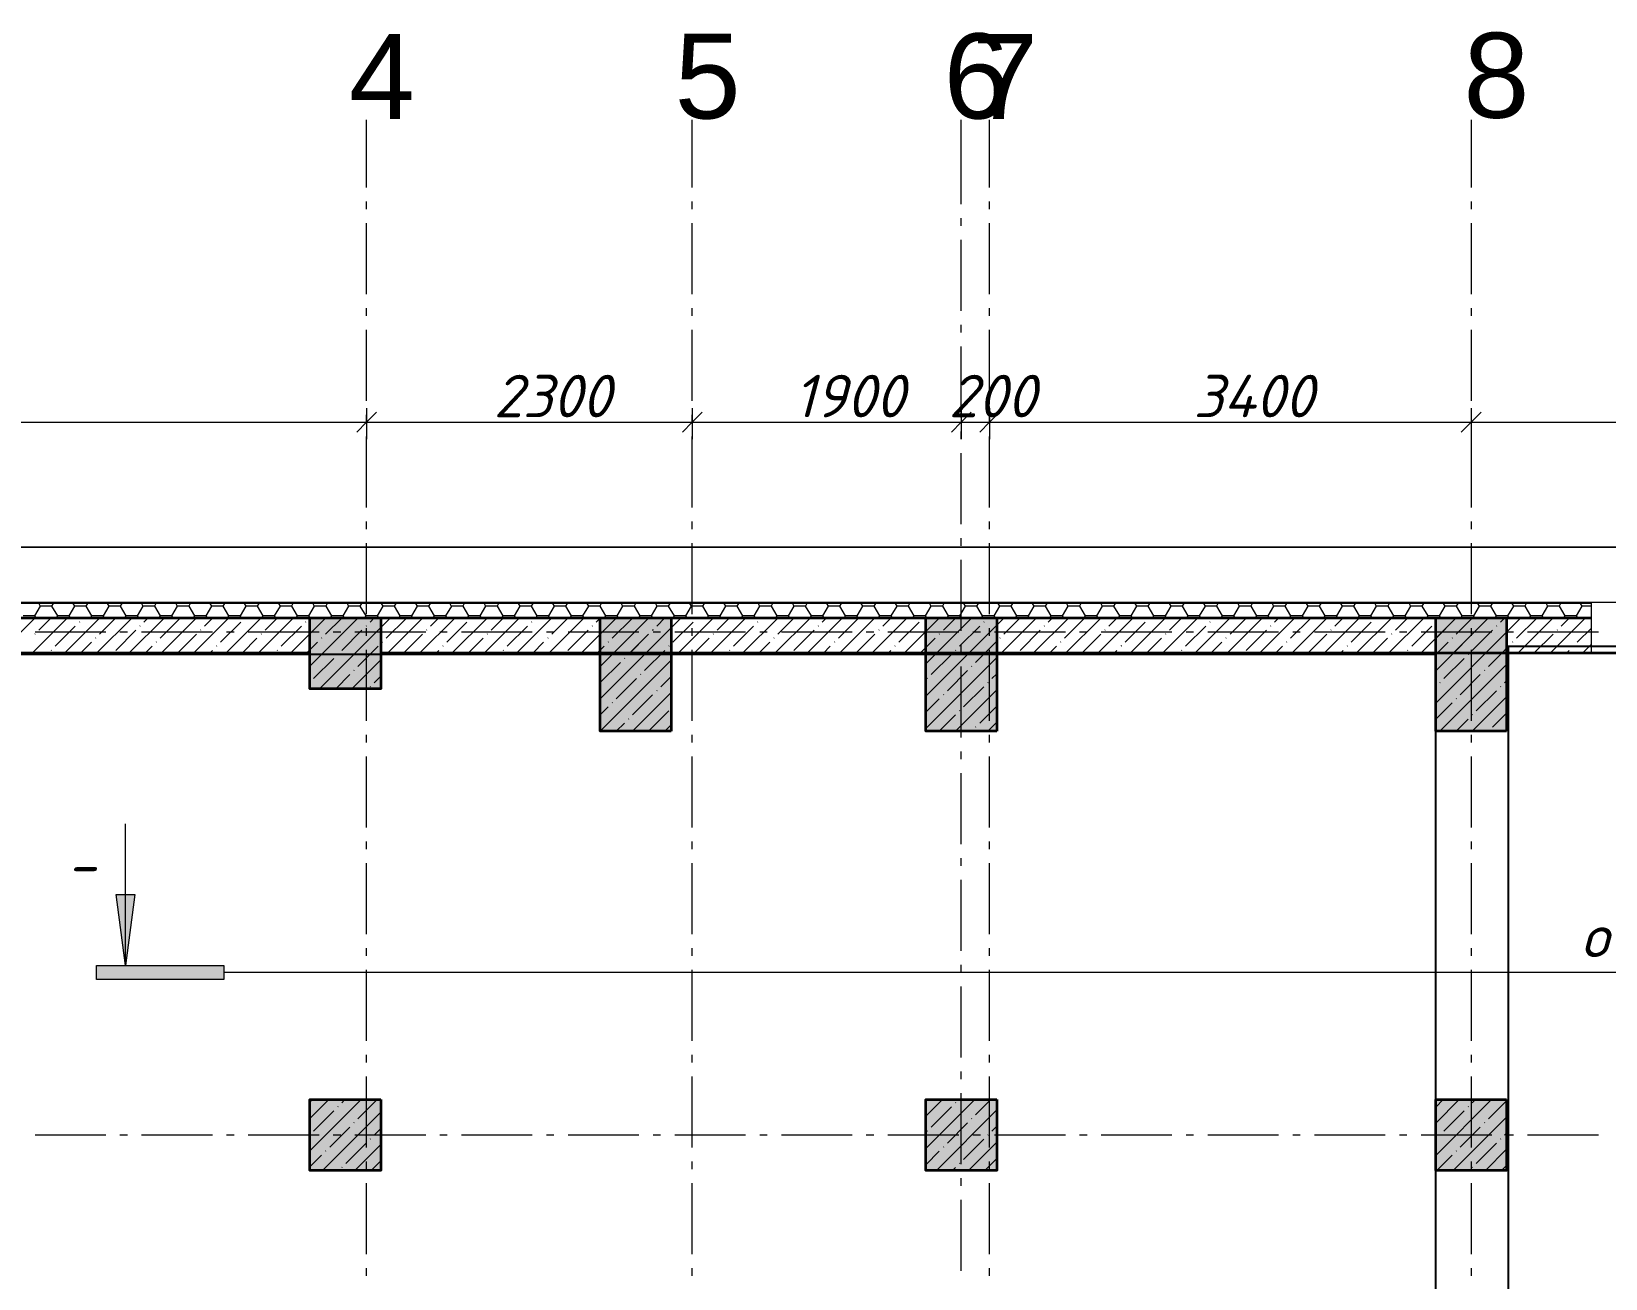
# Model space of a CAD drawing. Header units: millimetres. Extents: x -81576 to 1046824, y -248937 to 691537.
# Drawn here: x 102919 to 114035, y 677778 to 686580 of the extents above; entities that cross this region are included whole.
import ezdxf

# ---------------------------------------------------------------- set-up
doc = ezdxf.new("R2010")
doc.units = ezdxf.units.MM
doc.layers.add('PDF _Геометрия', color=7, linetype='Continuous', true_color=0x1d1d1d)
doc.layers.add('PDF _Сплошная заливка', color=7, linetype='Continuous', true_color=0xffffff)
doc.layers.add('PDF _Текст', color=7, linetype='Continuous')
doc.styles.add('PDF ArialMT', font='arial.ttf')
doc.styles.add('PDF ISOCPEUR Italic', font='isocpeui.ttf')

msp = doc.modelspace()

# ---------------------------------------------------------------- hatches: boundary and pattern name
at = {"layer": 'PDF _Сплошная заливка', "true_color": 0x636466, "transparency": 33554559}
for points in [[(104886, 681941.1), (105386, 681941.1), (105386, 682441.1), (104886, 682441.1)], [(107436, 681640.8), (107436, 682440.8), (106936, 682440.8), (106936, 681640.8)], [(109736, 681641.1), (109736, 682441.1), (109236, 682441.1), (109236, 681641.1)], [(113936, 682441.1), (113936, 682443.1), (109804.4, 682441.1)], [(113336, 681641.1), (113336, 682441.1), (112836, 682441.1), (112836, 681641.1)], [(104886, 678540.8), (105386, 678540.8), (105386, 679040.8), (104886, 679040.8)], [(109236, 678540.8), (109736, 678540.8), (109736, 679040.8), (109236, 679040.8)], [(112836, 678540.8), (113336, 678540.8), (113336, 679040.8), (112836, 679040.8)]]:
    msp.add_hatch(color=251, dxfattribs=at).paths.add_polyline_path(points)

# ---------------------------------------------------------------- linework, layer by layer
for points in [[(120536, 652191.1), (113350.8, 652191.1), (113350.8, 682240), (120536, 682240)], [(112836, 682181.4), (97687.9, 682181.4), (97687.9, 673591.1), (112836, 673591.1)]]:
    msp.add_lwpolyline(points, close=True)
at = {"layer": 'PDF _Геометрия', "color": 7, "lineweight": 9}
for points in [[(105286, 685479), (105286, 685956.9)], [(107586, 685479), (107586, 685956.9)], [(109486, 685361.1), (109486, 685956.9)], [(109686, 685479), (109686, 685956.9)], [(113086, 685956.9), (113086, 685479)], [(105286, 685326.1), (105286, 685379)], [(107586, 685326.1), (107586, 685379)], [(109686, 685326.1), (109686, 685379)], [(113086, 685379), (113086, 685326.1)], [(105286, 684726.1), (105286, 685226.1)], [(107586, 684726.1), (107586, 685226.1)], [(109486, 685208.2), (109486, 685261.1)], [(109686, 684726.1), (109686, 685226.1)], [(113086, 685226.1), (113086, 684726.1)], [(109486, 684608.2), (109486, 685108.2)], [(105286, 684573.2), (105286, 684626.1)], [(107586, 684573.2), (107586, 684626.1)], [(109686, 684573.2), (109686, 684626.1)], [(113086, 684626.1), (113086, 684573.2)], [(105286, 683973.2), (105286, 684473.2)], [(107586, 683973.2), (107586, 684473.2)], [(109486, 684455.3), (109486, 684508.2)], [(109686, 683973.2), (109686, 684473.2)], [(113086, 684473.2), (113086, 683973.2)], [(109486, 683855.3), (109486, 684355.3)], [(105356, 683892), (105286, 683822), (105216, 683752)], [(105286, 683921), (105286, 683822), (105286, 683702)], [(105286, 683820.3), (105286, 683873.2)], [(107656, 683892), (107586, 683822), (107516, 683752)], [(107586, 683921), (107586, 683822), (107586, 683702)], [(107586, 683820.3), (107586, 683873.2)], [(109556, 683892), (109486, 683822), (109416, 683752)], [(109486, 683921), (109486, 683822), (109486, 683702)], [(109756, 683892), (109686, 683822), (109616, 683752)], [(109686, 683921), (109686, 683822), (109686, 683702)], [(109686, 683820.3), (109686, 683873.2)], [(113156, 683892), (113086, 683822), (113016, 683752)], [(113086, 683921), (113086, 683822), (113086, 683702)], [(113086, 683873.2), (113086, 683820.3)], [(97366, 683822), (105286, 683822), (107586, 683822), (109486, 683822), (109686, 683822), (113086, 683822), (117786, 683822), (120786, 683822)], [(109486, 683702.4), (109486, 683755.3)], [(105286, 683220.3), (105286, 683720.3)], [(107586, 683220.3), (107586, 683720.3)], [(109686, 683220.3), (109686, 683720.3)], [(113086, 683720.3), (113086, 683220.3)], [(109486, 683102.4), (109486, 683602.4)], [(105286, 683067.4), (105286, 683120.3)], [(107586, 683067.4), (107586, 683120.3)], [(109686, 683067.4), (109686, 683120.3)], [(113086, 683120.3), (113086, 683067.4)], [(105286, 682467.4), (105286, 682967.4)], [(107586, 682467.4), (107586, 682967.4)], [(109486, 682949.5), (109486, 683002.4)], [(109686, 682467.4), (109686, 682967.4)], [(113086, 682967.4), (113086, 682467.4)], [(109486, 682349.5), (109486, 682849.5)], [(113936, 682443.1), (97384, 682443.1), (97384, 669791.1)], [(113936, 682441.1), (97386, 682441.1), (97386, 669966.1), (97388, 669966.1), (97388, 669791.1)], [(103444.5, 682341.1), (102944.5, 682341.1)], [(103597.4, 682341.1), (103544.5, 682341.1)], [(104197.4, 682341.1), (103697.4, 682341.1)], [(104350.3, 682341.1), (104297.4, 682341.1)], [(104950.3, 682341.1), (104450.3, 682341.1)], [(105103.2, 682341.1), (105050.3, 682341.1)], [(105703.2, 682341.1), (105203.2, 682341.1)], [(105286, 682314.5), (105286, 682367.4)], [(105856.1, 682341.1), (105803.2, 682341.1)], [(106456.1, 682341.1), (105956.1, 682341.1)], [(106609.1, 682341.1), (106556.1, 682341.1)], [(107209, 682341.1), (106709, 682341.1)], [(107362, 682341.1), (107309, 682341.1)], [(107962, 682341.1), (107462, 682341.1)], [(107586, 682314.5), (107586, 682367.4)], [(108114.9, 682341.1), (108062, 682341.1)], [(108714.9, 682341.1), (108214.9, 682341.1)], [(108867.8, 682341.1), (108814.9, 682341.1)], [(109467.8, 682341.1), (108967.8, 682341.1)], [(109620.7, 682341.1), (109567.8, 682341.1)], [(109686, 682314.5), (109686, 682367.4)], [(110220.7, 682341.1), (109720.7, 682341.1)], [(110373.6, 682341.1), (110320.7, 682341.1)], [(110973.6, 682341.1), (110473.6, 682341.1)], [(111126.6, 682341.1), (111073.6, 682341.1)], [(111726.6, 682341.1), (111226.6, 682341.1)], [(111879.5, 682341.1), (111826.6, 682341.1)], [(112479.5, 682341.1), (111979.5, 682341.1)], [(112632.4, 682341.1), (112579.5, 682341.1)], [(113232.4, 682341.1), (112732.4, 682341.1)], [(113086, 682367.4), (113086, 682314.5)], [(113385.3, 682341.1), (113332.4, 682341.1)], [(113985.3, 682341.1), (113485.3, 682341.1)], [(105286, 681714.5), (105286, 682214.5)], [(107586, 681714.5), (107586, 682214.5)], [(109486, 682196.5), (109486, 682249.5)], [(109686, 681714.5), (109686, 682214.5)], [(113086, 682214.5), (113086, 681714.5)], [(109486, 681596.5), (109486, 682096.5)], [(105286, 681561.5), (105286, 681614.5)], [(107586, 681561.5), (107586, 681614.5)], [(109686, 681561.5), (109686, 681614.5)], [(113086, 681614.5), (113086, 681561.5)], [(105286, 680961.5), (105286, 681461.5)], [(107586, 680961.5), (107586, 681461.5)], [(109486, 681443.6), (109486, 681496.5)], [(109686, 680961.5), (109686, 681461.5)], [(113086, 681461.5), (113086, 680961.5)], [(109486, 680843.6), (109486, 681343.6)], [(103583.7, 679987.7), (103583.7, 680987.7)], [(105286, 680808.6), (105286, 680861.5)], [(107586, 680808.6), (107586, 680861.5)], [(109686, 680808.6), (109686, 680861.5)], [(113086, 680861.5), (113086, 680808.6)], [(109486, 680690.7), (109486, 680743.6)], [(105286, 680208.6), (105286, 680708.6)], [(107586, 680208.6), (107586, 680708.6)], [(109686, 680208.6), (109686, 680708.6)], [(113086, 680708.6), (113086, 680208.6)], [(109486, 680090.7), (109486, 680590.7)], [(105286, 680055.7), (105286, 680108.6)], [(107586, 680055.7), (107586, 680108.6)], [(109686, 680055.7), (109686, 680108.6)], [(113086, 680108.6), (113086, 680055.7)], [(109486, 679937.8), (109486, 679990.7)], [(105286, 679455.7), (105286, 679955.7)], [(107586, 679455.7), (107586, 679955.7)], [(109686, 679455.7), (109686, 679955.7)], [(113086, 679955.7), (113086, 679455.7)], [(109486, 679337.8), (109486, 679837.8)], [(105286, 679302.8), (105286, 679355.7)], [(107586, 679302.8), (107586, 679355.7)], [(109686, 679302.8), (109686, 679355.7)], [(113086, 679355.7), (113086, 679302.8)], [(105286, 678702.8), (105286, 679202.8)], [(107586, 678702.8), (107586, 679202.8)], [(109486, 679184.9), (109486, 679237.8)], [(109686, 678702.8), (109686, 679202.8)], [(113086, 679202.8), (113086, 678702.8)], [(109486, 678584.9), (109486, 679084.9)], [(102944.5, 678790.8), (103444.5, 678790.8)], [(103544.5, 678790.8), (103597.4, 678790.8)], [(103697.4, 678790.8), (104197.4, 678790.8)], [(104297.4, 678790.8), (104350.3, 678790.8)], [(104450.3, 678790.8), (104950.3, 678790.8)], [(105050.3, 678790.8), (105103.2, 678790.8)], [(105203.2, 678790.8), (105703.2, 678790.8)], [(105803.2, 678790.8), (105856.1, 678790.8)], [(105956.1, 678790.8), (106456.1, 678790.8)], [(106556.1, 678790.8), (106609.1, 678790.8)], [(106709, 678790.8), (107209, 678790.8)], [(107309, 678790.8), (107362, 678790.8)], [(107462, 678790.8), (107962, 678790.8)], [(108062, 678790.8), (108114.9, 678790.8)], [(108214.9, 678790.8), (108714.9, 678790.8)], [(108814.9, 678790.8), (108867.8, 678790.8)], [(108967.8, 678790.8), (109467.8, 678790.8)], [(109567.8, 678790.8), (109620.7, 678790.8)], [(109720.7, 678790.8), (110220.7, 678790.8)], [(110320.7, 678790.8), (110373.6, 678790.8)], [(110473.6, 678790.8), (110973.6, 678790.8)], [(111073.6, 678790.8), (111126.6, 678790.8)], [(111226.6, 678790.8), (111726.6, 678790.8)], [(111826.6, 678790.8), (111879.5, 678790.8)], [(111979.5, 678790.8), (112479.5, 678790.8)], [(112579.5, 678790.8), (112632.4, 678790.8)], [(112732.4, 678790.8), (113232.4, 678790.8)], [(113332.4, 678790.8), (113385.3, 678790.8)], [(113485.3, 678790.8), (113985.3, 678790.8)], [(105286, 678549.9), (105286, 678602.8)], [(107586, 678549.9), (107586, 678602.8)], [(109686, 678549.9), (109686, 678602.8)], [(113086, 678602.8), (113086, 678549.9)], [(105286, 677949.9), (105286, 678449.9)], [(107586, 677949.9), (107586, 678449.9)], [(109486, 678432), (109486, 678484.9)], [(109686, 677949.9), (109686, 678449.9)], [(113086, 678449.9), (113086, 677949.9)], [(109486, 677832), (109486, 678332)], [(105286, 677797), (105286, 677849.9)], [(107586, 677797), (107586, 677849.9)], [(109686, 677797), (109686, 677849.9)], [(113086, 677849.9), (113086, 677797)]]:
    msp.add_lwpolyline(points, dxfattribs=at)
for points in [[(201544, 682941.1), (96896, 682941.1), (96896, 651568.6), (96896, 682941.1)], [(115136, 682191.1), (113936, 682191.1), (113936, 682551.1), (115136, 682551.1)], [(103649.6, 680487.7), (103583.7, 679987.7), (103517.9, 680487.7)], [(104278.8, 679887.7), (103378.8, 679887.7), (103378.8, 679987.7), (104278.8, 679987.7)]]:
    msp.add_lwpolyline(points, close=True, dxfattribs=at)
at = {"layer": 'PDF _Геометрия', "color": 7, "lineweight": 13}
for points in [[(97276, 669786.1), (97276, 682551.1), (97386, 682551.1), (201086, 682551.1), (201196, 682551.1), (201196, 637747.2)], [(113936, 682543.1), (97284, 682543.1), (97284, 669791.1)]]:
    msp.add_lwpolyline(points, dxfattribs=at)
at = {"layer": 'PDF _Геометрия', "lineweight": 9}
for points in [[(102981.1, 682524.4), (102940.8, 682454.5)], [(102970.3, 682543.1), (102981.1, 682524.4)], [(103061.8, 682524.3), (102981.1, 682524.3)], [(103072.6, 682543.1), (103061.8, 682524.4)], [(103061.8, 682524.4), (103102.1, 682454.5)], [(103223.1, 682524.4), (103182.8, 682454.5)], [(103212.2, 682543.1), (103223.1, 682524.4)], [(103303.7, 682524.3), (103223.1, 682524.3)], [(103314.6, 682543.1), (103303.7, 682524.4)], [(103303.7, 682524.4), (103344, 682454.5)], [(103465, 682524.4), (103424.7, 682454.5)], [(103454.2, 682543.1), (103465, 682524.4)], [(103545.7, 682524.3), (103465, 682524.3)], [(103545.6, 682524.4), (103586, 682454.5)], [(103556.5, 682543.1), (103545.7, 682524.4)], [(103706.9, 682524.4), (103666.6, 682454.5)], [(103696.1, 682543.1), (103706.9, 682524.4)], [(103787.6, 682524.3), (103706.9, 682524.3)], [(103798.4, 682543.1), (103787.6, 682524.4)], [(103787.6, 682524.4), (103827.9, 682454.5)], [(103948.9, 682524.4), (103908.6, 682454.5)], [(103938, 682543.1), (103948.9, 682524.4)], [(104029.5, 682524.3), (103948.9, 682524.3)], [(104040.4, 682543.1), (104029.5, 682524.4)], [(104029.5, 682524.4), (104069.8, 682454.5)], [(104190.8, 682524.4), (104150.5, 682454.5)], [(104180, 682543.1), (104190.8, 682524.4)], [(104271.5, 682524.3), (104190.8, 682524.3)], [(104271.4, 682524.4), (104311.8, 682454.5)], [(104282.3, 682543.1), (104271.5, 682524.4)], [(104432.8, 682524.4), (104392.4, 682454.5)], [(104421.9, 682543.1), (104432.7, 682524.4)], [(104513.4, 682524.3), (104432.7, 682524.3)], [(104524.2, 682543.1), (104513.4, 682524.4)], [(104513.4, 682524.4), (104553.7, 682454.5)], [(104674.7, 682524.4), (104634.4, 682454.5)], [(104663.8, 682543.1), (104674.7, 682524.4)], [(104755.3, 682524.3), (104674.7, 682524.3)], [(104766.2, 682543.1), (104755.3, 682524.4)], [(104755.3, 682524.4), (104795.6, 682454.5)], [(104916.6, 682524.4), (104876.3, 682454.5)], [(104905.8, 682543.1), (104916.6, 682524.4)], [(104997.3, 682524.3), (104916.6, 682524.3)], [(105008.1, 682543.1), (104997.3, 682524.4)], [(104997.3, 682524.4), (105037.6, 682454.5)], [(105158.6, 682524.4), (105118.2, 682454.5)], [(105147.7, 682543.1), (105158.5, 682524.4)], [(105239.2, 682524.3), (105158.5, 682524.3)], [(105250, 682543.1), (105239.2, 682524.4)], [(105239.2, 682524.4), (105279.5, 682454.5)], [(105400.5, 682524.4), (105360.2, 682454.5)], [(105389.6, 682543.1), (105400.5, 682524.4)], [(105481.1, 682524.3), (105400.5, 682524.3)], [(105492, 682543.1), (105481.1, 682524.4)], [(105481.1, 682524.4), (105521.4, 682454.5)], [(105642.4, 682524.4), (105602.1, 682454.5)], [(105631.6, 682543.1), (105642.4, 682524.4)], [(105723.1, 682524.3), (105642.4, 682524.3)], [(105733.9, 682543.1), (105723.1, 682524.4)], [(105723.1, 682524.4), (105763.4, 682454.5)], [(105884.4, 682524.4), (105844, 682454.5)], [(105873.5, 682543.1), (105884.3, 682524.4)], [(105965, 682524.3), (105884.4, 682524.3)], [(105975.8, 682543.1), (105965, 682524.4)], [(105965, 682524.4), (106005.3, 682454.5)], [(106126.3, 682524.4), (106086, 682454.5)], [(106115.4, 682543.1), (106126.3, 682524.4)], [(106206.9, 682524.3), (106126.3, 682524.3)], [(106217.8, 682543.1), (106206.9, 682524.4)], [(106206.9, 682524.4), (106247.2, 682454.5)], [(106368.2, 682524.4), (106327.9, 682454.5)], [(106357.4, 682543.1), (106368.2, 682524.4)], [(106448.9, 682524.3), (106368.2, 682524.3)], [(106459.7, 682543.1), (106448.9, 682524.4)], [(106448.9, 682524.4), (106489.2, 682454.5)], [(106610.2, 682524.4), (106569.8, 682454.5)], [(106599.3, 682543.1), (106610.2, 682524.4)], [(106690.8, 682524.3), (106610.2, 682524.3)], [(106701.6, 682543.1), (106690.8, 682524.4)], [(106690.8, 682524.4), (106731.1, 682454.5)], [(106852.1, 682524.4), (106811.8, 682454.5)], [(106841.2, 682543.1), (106852.1, 682524.4)], [(106932.7, 682524.3), (106852.1, 682524.3)], [(106932.7, 682524.4), (106973.1, 682454.5)], [(106943.6, 682543.1), (106932.8, 682524.4)], [(107094, 682524.4), (107053.7, 682454.5)], [(107083.2, 682543.1), (107094, 682524.3)], [(107174.7, 682524.3), (107094, 682524.3)], [(107185.5, 682543.1), (107174.7, 682524.4)], [(107174.7, 682524.3), (107215, 682454.5)], [(107336, 682524.4), (107295.7, 682454.5)], [(107325.1, 682543.1), (107336, 682524.3)], [(107416.6, 682524.3), (107336, 682524.3)], [(107427.5, 682543.1), (107416.6, 682524.4)], [(107416.6, 682524.3), (107456.9, 682454.5)], [(107577.9, 682524.4), (107537.6, 682454.5)], [(107567.1, 682543.1), (107577.9, 682524.3)], [(107658.5, 682524.3), (107577.9, 682524.3)], [(107658.5, 682524.3), (107698.9, 682454.5)], [(107669.4, 682543.1), (107658.6, 682524.4)], [(107819.8, 682524.4), (107779.5, 682454.5)], [(107809, 682543.1), (107819.8, 682524.3)], [(107900.5, 682524.3), (107819.8, 682524.3)], [(107911.3, 682543.1), (107900.5, 682524.4)], [(107900.5, 682524.3), (107940.8, 682454.5)], [(108061.8, 682524.4), (108021.5, 682454.5)], [(108050.9, 682543.1), (108061.8, 682524.3)], [(108142.4, 682524.3), (108061.8, 682524.3)], [(108153.3, 682543.1), (108142.4, 682524.4)], [(108142.4, 682524.3), (108182.7, 682454.5)], [(108303.7, 682524.4), (108263.4, 682454.5)], [(108292.9, 682543.1), (108303.7, 682524.3)], [(108384.4, 682524.3), (108303.7, 682524.3)], [(108384.3, 682524.3), (108424.7, 682454.5)], [(108395.2, 682543.1), (108384.4, 682524.4)], [(108545.7, 682524.4), (108505.3, 682454.5)], [(108534.8, 682543.1), (108545.6, 682524.3)], [(108626.3, 682524.3), (108545.6, 682524.3)], [(108637.1, 682543.1), (108626.3, 682524.4)], [(108626.3, 682524.3), (108666.6, 682454.5)], [(108787.6, 682524.4), (108747.3, 682454.5)], [(108776.7, 682543.1), (108787.6, 682524.3)], [(108868.2, 682524.3), (108787.6, 682524.3)], [(108879.1, 682543.1), (108868.2, 682524.4)], [(108868.2, 682524.3), (108908.5, 682454.5)], [(109029.5, 682524.4), (108989.2, 682454.5)], [(109018.7, 682543.1), (109029.5, 682524.3)], [(109110.2, 682524.3), (109029.5, 682524.3)], [(109110.1, 682524.3), (109150.5, 682454.5)], [(109121, 682543.1), (109110.2, 682524.4)], [(109271.5, 682524.4), (109231.1, 682454.5)], [(109260.6, 682543.1), (109271.4, 682524.3)], [(109352.1, 682524.3), (109271.4, 682524.3)], [(109362.9, 682543.1), (109352.1, 682524.4)], [(109352.1, 682524.3), (109392.4, 682454.5)], [(109513.4, 682524.4), (109473.1, 682454.5)], [(109502.5, 682543.1), (109513.4, 682524.3)], [(109594, 682524.3), (109513.4, 682524.3)], [(109604.9, 682543.1), (109594, 682524.4)], [(109594, 682524.3), (109634.3, 682454.5)], [(109755.3, 682524.4), (109715, 682454.5)], [(109744.5, 682543.1), (109755.3, 682524.3)], [(109836, 682524.3), (109755.3, 682524.3)], [(109846.8, 682543.1), (109836, 682524.4)], [(109836, 682524.3), (109876.3, 682454.5)], [(109997.3, 682524.4), (109956.9, 682454.5)], [(109986.4, 682543.1), (109997.2, 682524.3)], [(110077.9, 682524.3), (109997.3, 682524.3)], [(110088.7, 682543.1), (110077.9, 682524.4)], [(110077.9, 682524.3), (110118.2, 682454.5)], [(110239.2, 682524.4), (110198.9, 682454.5)], [(110228.3, 682543.1), (110239.2, 682524.3)], [(110319.8, 682524.3), (110239.2, 682524.3)], [(110330.7, 682543.1), (110319.8, 682524.4)], [(110319.8, 682524.3), (110360.1, 682454.5)], [(110481.1, 682524.4), (110440.8, 682454.5)], [(110470.3, 682543.1), (110481.1, 682524.3)], [(110561.8, 682524.3), (110481.1, 682524.3)], [(110572.6, 682543.1), (110561.8, 682524.4)], [(110561.8, 682524.3), (110602.1, 682454.5)], [(110723.1, 682524.4), (110682.7, 682454.5)], [(110712.2, 682543.1), (110723, 682524.3)], [(110803.7, 682524.3), (110723.1, 682524.3)], [(110814.5, 682543.1), (110803.7, 682524.4)], [(110803.7, 682524.3), (110844, 682454.5)], [(110965, 682524.4), (110924.7, 682454.5)], [(110954.1, 682543.1), (110965, 682524.3)], [(111045.6, 682524.3), (110965, 682524.3)], [(111056.5, 682543.1), (111045.6, 682524.4)], [(111045.6, 682524.3), (111085.9, 682454.5)], [(111206.9, 682524.4), (111166.6, 682454.5)], [(111196.1, 682543.1), (111206.9, 682524.3)], [(111287.6, 682524.3), (111206.9, 682524.3)], [(111298.4, 682543.1), (111287.6, 682524.4)], [(111287.6, 682524.3), (111327.9, 682454.5)], [(111448.9, 682524.4), (111408.5, 682454.5)], [(111438, 682543.1), (111448.9, 682524.3)], [(111529.5, 682524.3), (111448.9, 682524.3)], [(111540.3, 682543.1), (111529.5, 682524.4)], [(111529.5, 682524.3), (111569.8, 682454.5)], [(111690.8, 682524.4), (111650.5, 682454.5)], [(111680, 682543.1), (111690.8, 682524.3)], [(111771.4, 682524.3), (111690.8, 682524.3)], [(111771.4, 682524.3), (111811.8, 682454.5)], [(111782.3, 682543.1), (111771.5, 682524.4)], [(111932.7, 682524.4), (111892.4, 682454.5)], [(111921.9, 682543.1), (111932.7, 682524.3)], [(112013.4, 682524.3), (111932.7, 682524.3)], [(112024.2, 682543.1), (112013.4, 682524.4)], [(112013.4, 682524.3), (112053.7, 682454.5)], [(112174.7, 682524.4), (112134.4, 682454.5)], [(112163.8, 682543.1), (112174.7, 682524.3)], [(112255.3, 682524.3), (112174.7, 682524.3)], [(112266.2, 682543.1), (112255.3, 682524.4)], [(112255.3, 682524.3), (112295.6, 682454.5)], [(112416.6, 682524.4), (112376.3, 682454.5)], [(112405.8, 682543.1), (112416.6, 682524.3)], [(112497.3, 682524.3), (112416.6, 682524.3)], [(112497.2, 682524.3), (112537.6, 682454.5)], [(112508.1, 682543.1), (112497.3, 682524.4)], [(112658.5, 682524.4), (112618.2, 682454.5)], [(112647.7, 682543.1), (112658.5, 682524.3)], [(112739.2, 682524.3), (112658.5, 682524.3)], [(112750, 682543.1), (112739.2, 682524.4)], [(112739.2, 682524.3), (112779.5, 682454.5)], [(112900.5, 682524.4), (112860.2, 682454.5)], [(112889.6, 682543.1), (112900.5, 682524.3)], [(112981.1, 682524.3), (112900.5, 682524.3)], [(112992, 682543.1), (112981.1, 682524.4)], [(112981.1, 682524.3), (113021.4, 682454.5)], [(113142.4, 682524.4), (113102.1, 682454.5)], [(113131.6, 682543.1), (113142.4, 682524.3)], [(113223.1, 682524.3), (113142.4, 682524.3)], [(113223, 682524.3), (113263.4, 682454.5)], [(113233.9, 682543.1), (113223.1, 682524.4)], [(113384.4, 682524.4), (113344, 682454.5)], [(113373.5, 682543.1), (113384.3, 682524.3)], [(113465, 682524.3), (113384.3, 682524.3)], [(113475.8, 682543.1), (113465, 682524.4)], [(113465, 682524.3), (113505.3, 682454.5)], [(113626.3, 682524.4), (113586, 682454.5)], [(113615.4, 682543.1), (113626.3, 682524.3)], [(113706.9, 682524.3), (113626.3, 682524.3)], [(113717.8, 682543.1), (113706.9, 682524.4)], [(113706.9, 682524.3), (113747.2, 682454.5)], [(113868.2, 682524.4), (113827.9, 682454.5)], [(113857.4, 682543.1), (113868.2, 682524.3)], [(113936, 682524.3), (113868.2, 682524.3)], [(102945.4, 682441.1), (102695.4, 682191.1)], [(102940.8, 682454.5), (102860.2, 682454.5)], [(103173.5, 682441.1), (102923.5, 682191.1)], [(102940.8, 682454.5), (102947.4, 682443.1)], [(103059.4, 682441.1), (102972.3, 682354)], [(103102.1, 682454.5), (103095.5, 682443.1)], [(103182.7, 682454.5), (103102.1, 682454.5)], [(103401.6, 682441.1), (103151.6, 682191.1)], [(103182.7, 682454.5), (103189.3, 682443.1)], [(103259.8, 682413.4), (103257.5, 682411.1)], [(103287.5, 682441.1), (103286, 682439.6)], [(103344, 682454.5), (103337.5, 682443.1)], [(103424.7, 682454.5), (103344, 682454.5)], [(103629.7, 682441.1), (103379.7, 682191.1)], [(103515.6, 682441.1), (103400, 682325.5)], [(103424.7, 682454.5), (103431.2, 682443.1)], [(103586, 682454.5), (103579.4, 682443.1)], [(103666.6, 682454.5), (103586, 682454.5)], [(103857.8, 682441.1), (103607.8, 682191.1)], [(103666.6, 682454.5), (103673.2, 682443.1)], [(103743.7, 682441.1), (103713.7, 682411.1)], [(103827.9, 682454.5), (103821.3, 682443.1)], [(103970.3, 682439.6), (103827.7, 682297)], [(103908.6, 682454.5), (103827.9, 682454.5)], [(104085.9, 682441.1), (103835.9, 682191.1)], [(103908.5, 682454.5), (103915.1, 682443.1)], [(104069.9, 682454.5), (104063.3, 682443.1)], [(104314, 682441.1), (104064, 682191.1)], [(104150.5, 682454.5), (104069.8, 682454.5)], [(104199.9, 682441.1), (104141.3, 682382.6)], [(104150.5, 682454.5), (104157.1, 682443.1)], [(104398, 682411.1), (104255.4, 682268.5)], [(104542.1, 682441.1), (104292.1, 682191.1)], [(104311.8, 682454.5), (104305.2, 682443.1)], [(104392.4, 682454.5), (104311.8, 682454.5)], [(104392.4, 682454.5), (104399, 682443.1)], [(104428, 682441.1), (104426.5, 682439.6)], [(104770.2, 682441.1), (104520.2, 682191.1)], [(104553.7, 682454.5), (104547.1, 682443.1)], [(104634.4, 682454.5), (104553.7, 682454.5)], [(104656.1, 682441.1), (104569, 682354)], [(104634.3, 682454.5), (104640.9, 682443.1)], [(104998.3, 682441.1), (104886, 682328.8), (104748.3, 682191.1)], [(104795.7, 682454.5), (104789.1, 682443.1)], [(104876.3, 682454.5), (104795.6, 682454.5)], [(104856.5, 682413.4), (104854.1, 682411.1)], [(104876.3, 682454.5), (104882.9, 682443.1)], [(104884.2, 682441.1), (104882.7, 682439.6)], [(105226.3, 682441.1), (104886, 682100.7)], [(105454.4, 682441.1), (105386, 682372.7), (104954.4, 681941.1)], [(105112.3, 682441.1), (104996.7, 682325.5)], [(105037.6, 682454.5), (105031, 682443.1)], [(105118.2, 682454.5), (105037.6, 682454.5)], [(105118.2, 682454.5), (105124.8, 682443.1)], [(105279.5, 682454.5), (105272.9, 682443.1)], [(105360.2, 682454.5), (105279.5, 682454.5)], [(105340.4, 682441.1), (105310.3, 682411.1)], [(105360.2, 682454.5), (105366.7, 682443.1)], [(105567, 682439.6), (105424.4, 682297)], [(105682.5, 682441.1), (105432.5, 682191.1)], [(105521.5, 682454.5), (105514.9, 682443.1)], [(105602.1, 682454.5), (105521.5, 682454.5)], [(105602.1, 682454.5), (105608.7, 682443.1)], [(105910.6, 682441.1), (105660.6, 682191.1)], [(105796.6, 682441.1), (105738, 682382.6)], [(105763.4, 682454.5), (105756.8, 682443.1)], [(105844, 682454.5), (105763.4, 682454.5)], [(105844, 682454.5), (105850.6, 682443.1)], [(105994.6, 682411.1), (105852.1, 682268.5)], [(106138.7, 682441.1), (105888.7, 682191.1)], [(106005.3, 682454.5), (105998.8, 682443.1)], [(106086, 682454.5), (106005.3, 682454.5)], [(106024.7, 682441.1), (106023.2, 682439.6)], [(106086, 682454.5), (106092.5, 682443.1)], [(106366.8, 682441.1), (106116.8, 682191.1)], [(106252.8, 682441.1), (106165.7, 682354)], [(106247.3, 682454.5), (106240.7, 682443.1)], [(106327.9, 682454.5), (106247.3, 682454.5)], [(106327.9, 682454.5), (106334.5, 682443.1)], [(106594.9, 682441.1), (106344.9, 682191.1)], [(106453.2, 682413.4), (106450.8, 682411.1)], [(106480.9, 682441.1), (106479.4, 682439.6)], [(106489.2, 682454.5), (106482.6, 682443.1)], [(106569.8, 682454.5), (106489.2, 682454.5)], [(106569.8, 682454.5), (106576.4, 682443.1)], [(106823, 682441.1), (106573, 682191.1)], [(106709, 682441.1), (106593.4, 682325.5)], [(106731.1, 682454.5), (106724.6, 682443.1)], [(106811.8, 682454.5), (106731.1, 682454.5)], [(107051.1, 682441.1), (106801.1, 682191.1)], [(106811.8, 682454.5), (106818.3, 682443.1)], [(106937.1, 682441.1), (106907, 682411.1)], [(107050.8, 682440.8), (106936, 682326)], [(107278.9, 682440.8), (106936, 682097.9)], [(106936.7, 682440.8), (106936, 682440)], [(106973.1, 682454.5), (106966.5, 682443.1)], [(107053.7, 682454.5), (106973.1, 682454.5)], [(107279.2, 682441.1), (107029.2, 682191.1)], [(107053.7, 682454.5), (107060.3, 682443.1)], [(107215, 682454.5), (107208.4, 682443.1)], [(107295.6, 682454.5), (107215, 682454.5)], [(107507.3, 682441.1), (107257.3, 682191.1)], [(107295.6, 682454.5), (107302.2, 682443.1)], [(107393.3, 682441.1), (107334.7, 682382.6), (107392.9, 682440.8)], [(107591.3, 682411.1), (107448.8, 682268.5)], [(107456.9, 682454.5), (107450.4, 682443.1)], [(107537.6, 682454.5), (107456.9, 682454.5)], [(107735.4, 682441.1), (107485.4, 682191.1)], [(107537.6, 682454.5), (107544.1, 682443.1)], [(107621.4, 682441.1), (107619.8, 682439.6)], [(107698.9, 682454.5), (107692.3, 682443.1)], [(107779.5, 682454.5), (107698.9, 682454.5)], [(107963.5, 682441.1), (107713.5, 682191.1)], [(107849.5, 682441.1), (107762.4, 682354)], [(107779.5, 682454.5), (107786.1, 682443.1)], [(107940.8, 682454.5), (107934.2, 682443.1)], [(108021.5, 682454.5), (107940.8, 682454.5)], [(108191.6, 682441.1), (107941.6, 682191.1)], [(108021.4, 682454.5), (108028, 682443.1)], [(108049.9, 682413.4), (108047.5, 682411.1)], [(108077.6, 682441.1), (108076, 682439.6)], [(108419.7, 682441.1), (108169.7, 682191.1)], [(108182.7, 682454.5), (108176.2, 682443.1)], [(108263.4, 682454.5), (108182.7, 682454.5)], [(108305.7, 682441.1), (108190.1, 682325.5)], [(108263.4, 682454.5), (108270, 682443.1)], [(108647.8, 682441.1), (108397.8, 682191.1)], [(108424.7, 682454.5), (108418.1, 682443.1)], [(108505.3, 682454.5), (108424.7, 682454.5)], [(108533.8, 682441.1), (108503.7, 682411.1)], [(108505.3, 682454.5), (108511.9, 682443.1)], [(108760.3, 682439.6), (108617.8, 682297)], [(108875.9, 682441.1), (108625.9, 682191.1)], [(108666.6, 682454.5), (108660, 682443.1)], [(108747.3, 682454.5), (108666.6, 682454.5)], [(108747.2, 682454.5), (108753.8, 682443.1)], [(109104, 682441.1), (108854, 682191.1)], [(108908.6, 682454.5), (108902, 682443.1)], [(108989.2, 682454.5), (108908.5, 682454.5)], [(108990, 682441.1), (108931.4, 682382.6)], [(108989.2, 682454.5), (108995.8, 682443.1)], [(109188, 682411.1), (109045.5, 682268.5)], [(109082.1, 682191.1), (109332.1, 682441.1), (109236, 682345)], [(109150.5, 682454.5), (109143.9, 682443.1)], [(109231.1, 682454.5), (109150.5, 682454.5)], [(109218.1, 682441.1), (109216.5, 682439.6)], [(109231.1, 682454.5), (109237.7, 682443.1)], [(109310.2, 682191.1), (109560.2, 682441.1), (109236, 682116.9)], [(109392.4, 682454.5), (109385.8, 682443.1)], [(109473.1, 682454.5), (109392.4, 682454.5)], [(109473, 682454.5), (109479.6, 682443.1)], [(109788.3, 682441.1), (109538.3, 682191.1)], [(109634.4, 682454.5), (109627.8, 682443.1)], [(109715, 682454.5), (109634.4, 682454.5)], [(109715, 682454.5), (109721.6, 682443.1)], [(110016.4, 682441.1), (109766.4, 682191.1)], [(109902.4, 682441.1), (109786.8, 682325.5)], [(109876.3, 682454.5), (109869.7, 682443.1)], [(109956.9, 682454.5), (109876.3, 682454.5)], [(109956.9, 682454.5), (109963.5, 682443.1)], [(110244.5, 682441.1), (109994.5, 682191.1)], [(110130.5, 682441.1), (110100.4, 682411.1)], [(110118.2, 682454.5), (110111.7, 682443.1)], [(110198.9, 682454.5), (110118.2, 682454.5)], [(110198.9, 682454.5), (110205.4, 682443.1)], [(110357, 682439.6), (110214.5, 682297)], [(110472.6, 682441.1), (110222.6, 682191.1)], [(110360.2, 682454.5), (110353.6, 682443.1)], [(110440.8, 682454.5), (110360.2, 682454.5)], [(110440.8, 682454.5), (110447.4, 682443.1)], [(110700.7, 682441.1), (110450.7, 682191.1)], [(110586.7, 682441.1), (110528.1, 682382.6)], [(110602.1, 682454.5), (110595.5, 682443.1)], [(110682.7, 682454.5), (110602.1, 682454.5)], [(110784.7, 682411.1), (110642.2, 682268.5)], [(110928.8, 682441.1), (110678.8, 682191.1)], [(110682.7, 682454.5), (110689.3, 682443.1)], [(110814.8, 682441.1), (110813.2, 682439.6)], [(110844, 682454.5), (110837.5, 682443.1)], [(110924.7, 682454.5), (110844, 682454.5)], [(111156.9, 682441.1), (110906.9, 682191.1)], [(110924.7, 682454.5), (110931.2, 682443.1)], [(111042.9, 682441.1), (110955.8, 682354)], [(111086, 682454.5), (111079.4, 682443.1)], [(111166.6, 682454.5), (111086, 682454.5)], [(111385, 682441.1), (111135, 682191.1)], [(111166.6, 682454.5), (111173.2, 682443.1)], [(111243.3, 682413.4), (111240.9, 682411.1)], [(111271, 682441.1), (111269.4, 682439.6)], [(111327.9, 682454.5), (111321.3, 682443.1)], [(111408.5, 682454.5), (111327.9, 682454.5)], [(111613.1, 682441.1), (111363.1, 682191.1)], [(111499.1, 682441.1), (111383.5, 682325.5)], [(111408.5, 682454.5), (111415.1, 682443.1)], [(111569.8, 682454.5), (111563.3, 682443.1)], [(111650.5, 682454.5), (111569.8, 682454.5)], [(111841.2, 682441.1), (111591.2, 682191.1)], [(111650.5, 682454.5), (111657, 682443.1)], [(111727.2, 682441.1), (111697.1, 682411.1)], [(111811.8, 682454.5), (111805.2, 682443.1)], [(111953.7, 682439.6), (111811.2, 682297)], [(111892.4, 682454.5), (111811.8, 682454.5)], [(112069.3, 682441.1), (111819.3, 682191.1)], [(111892.4, 682454.5), (111899, 682443.1)], [(112053.7, 682454.5), (112047.1, 682443.1)], [(112297.4, 682441.1), (112047.4, 682191.1)], [(112134.3, 682454.5), (112053.7, 682454.5)], [(112183.4, 682441.1), (112124.8, 682382.6)], [(112134.3, 682454.5), (112140.9, 682443.1)], [(112381.4, 682411.1), (112238.8, 682268.5)], [(112525.5, 682441.1), (112275.5, 682191.1)], [(112295.6, 682454.5), (112289.1, 682443.1)], [(112376.3, 682454.5), (112295.6, 682454.5)], [(112376.3, 682454.5), (112382.8, 682443.1)], [(112411.5, 682441.1), (112409.9, 682439.6)], [(112753.6, 682441.1), (112503.6, 682191.1)], [(112537.6, 682454.5), (112531, 682443.1)], [(112618.2, 682454.5), (112537.6, 682454.5)], [(112639.6, 682441.1), (112552.5, 682354)], [(112618.2, 682454.5), (112624.8, 682443.1)], [(112836, 682295.4), (112981.7, 682441.1), (112731.7, 682191.1)], [(112779.5, 682454.5), (112772.9, 682443.1)], [(112860.2, 682454.5), (112779.5, 682454.5)], [(112836, 682067.3), (113209.8, 682441.1), (112959.8, 682191.1)], [(112860.1, 682454.5), (112866.7, 682443.1)], [(113021.5, 682454.5), (113014.9, 682443.1)], [(113102.1, 682454.5), (113021.4, 682454.5)], [(113102.1, 682454.5), (113108.7, 682443.1)], [(113437.9, 682441.1), (113187.9, 682191.1)], [(113263.4, 682454.5), (113256.8, 682443.1)], [(113344, 682454.5), (113263.4, 682454.5)], [(113344, 682454.5), (113350.6, 682443.1)], [(113550.4, 682439.6), (113407.8, 682297)], [(113666, 682441.1), (113416, 682191.1)], [(113505.3, 682454.5), (113498.7, 682443.1)], [(113586, 682454.5), (113505.3, 682454.5)], [(113585.9, 682454.5), (113592.5, 682443.1)], [(113894.1, 682441.1), (113644.1, 682191.1)], [(113780, 682441.1), (113721.5, 682382.6)], [(113747.3, 682454.5), (113740.7, 682443.1)], [(113827.9, 682454.5), (113747.2, 682454.5)], [(113827.9, 682454.5), (113834.5, 682443.1)], [(102946.2, 682327.9), (102943.8, 682325.5)], [(103228.9, 682382.6), (103086.4, 682240)], [(103373.9, 682299.4), (103371.5, 682297)], [(103656.6, 682354), (103514.1, 682211.5)], [(103687.5, 682384.9), (103685.1, 682382.6)], [(104084.3, 682325.5), (103949.9, 682191.1)], [(104115.2, 682356.4), (104112.8, 682354)], [(104512, 682297), (104406.1, 682191.1)], [(104542.9, 682327.9), (104540.5, 682325.5)], [(104825.6, 682382.6), (104683.1, 682240)], [(104970.6, 682299.4), (104968.2, 682297)], [(105253.3, 682354), (105110.8, 682211.5)], [(105284.2, 682384.9), (105281.8, 682382.6)], [(105681, 682325.5), (105546.6, 682191.1)], [(105711.9, 682356.4), (105709.5, 682354)], [(106108.7, 682297), (106002.8, 682191.1)], [(106139.6, 682327.9), (106137.2, 682325.5)], [(106422.3, 682382.6), (106279.8, 682240)], [(106567.3, 682299.4), (106564.9, 682297)], [(106850, 682354), (106707.5, 682211.5)], [(106880.9, 682384.9), (106878.5, 682382.6)], [(107436, 682369.8), (106936, 681869.8)], [(107135.1, 682183), (107277.7, 682325.5), (107143.3, 682191.1)], [(107705.4, 682297), (107599.5, 682191.1)], [(107736.3, 682327.9), (107733.9, 682325.5)], [(108019, 682382.6), (107876.5, 682240)], [(108163.9, 682299.4), (108161.6, 682297)], [(108446.7, 682354), (108304.1, 682211.5)], [(108477.6, 682384.9), (108475.2, 682382.6)], [(108874.4, 682325.5), (108740, 682191.1)], [(108905.3, 682356.4), (108902.9, 682354)], [(109196.2, 682191.1), (109302.1, 682297), (109236, 682230.9)], [(109736, 682388.8), (109236, 681888.8)], [(109760.6, 682299.4), (109758.3, 682297)], [(110043.4, 682354), (109900.8, 682211.5)], [(110074.3, 682384.9), (110071.9, 682382.6)], [(110471.1, 682325.5), (110336.7, 682191.1)], [(110502, 682356.4), (110499.6, 682354)], [(110898.8, 682297), (110792.9, 682191.1)], [(110929.6, 682327.9), (110927.3, 682325.5)], [(111212.4, 682382.6), (111069.8, 682240)], [(111357.3, 682299.4), (111355, 682297)], [(111640.1, 682354), (111497.5, 682211.5)], [(111671, 682384.9), (111668.6, 682382.6)], [(112067.8, 682325.5), (111933.4, 682191.1)], [(112098.6, 682356.4), (112096.3, 682354)], [(112495.5, 682297), (112389.6, 682191.1)], [(112526.3, 682327.9), (112524, 682325.5)], [(112809.1, 682382.6), (112666.5, 682240)], [(113336, 682339.2), (112836, 681839.2)], [(113664.5, 682325.5), (113530, 682191.1)], [(113695.3, 682356.4), (113693, 682354)], [(113936, 682369), (113835.5, 682268.5)], [(103060.2, 682213.9), (103057.9, 682211.5)], [(103343, 682268.5), (103265.6, 682191.1)], [(103770.7, 682240), (103721.8, 682191.1)], [(103801.6, 682270.9), (103799.2, 682268.5)], [(104198.4, 682211.5), (104178, 682191.1)], [(104229.2, 682242.4), (104226.9, 682240)], [(104656.9, 682213.9), (104654.6, 682211.5)], [(104939.7, 682268.5), (104886, 682214.8), (104862.3, 682191.1)], [(105084.6, 682185.3), (105082.2, 682183)], [(105367.4, 682240), (105224.8, 682097.4)], [(105398.3, 682270.9), (105395.9, 682268.5)], [(105795.1, 682211.5), (105774.7, 682191.1)], [(105825.9, 682242.4), (105823.6, 682240)], [(106253.6, 682213.9), (106251.2, 682211.5)], [(106536.4, 682268.5), (106459, 682191.1)], [(106936, 682211.9), (106964.1, 682240), (106915.2, 682191.1)], [(107249.2, 682068.9), (107391.7, 682211.5), (107371.4, 682191.1)], [(107850.3, 682213.9), (107847.9, 682211.5)], [(108133.1, 682268.5), (108055.7, 682191.1)], [(108560.8, 682240), (108511.9, 682191.1)], [(108591.6, 682270.9), (108589.3, 682268.5)], [(108988.4, 682211.5), (108968.1, 682191.1)], [(109019.3, 682242.4), (109016.9, 682240)], [(109652.4, 682191.1), (109729.8, 682268.5), (109587.2, 682125.9)], [(110157.4, 682240), (110108.6, 682191.1)], [(110188.3, 682270.9), (110186, 682268.5)], [(110585.1, 682211.5), (110564.8, 682191.1)], [(110616, 682242.4), (110613.6, 682240)], [(111043.7, 682213.9), (111041.3, 682211.5)], [(111326.4, 682268.5), (111249.1, 682191.1)], [(111754.1, 682240), (111705.3, 682191.1)], [(111785, 682270.9), (111782.6, 682268.5)], [(112181.8, 682211.5), (112161.5, 682191.1)], [(112212.7, 682242.4), (112210.3, 682240)], [(112640.4, 682213.9), (112638, 682211.5)], [(112836, 682181.4), (112923.1, 682268.5), (112845.8, 682191.1)], [(113068.1, 682185.3), (113065.7, 682183)], [(113336, 682225.2), (113208.3, 682097.4)], [(113350.8, 682240), (113301.9, 682191.1)], [(113381.7, 682270.9), (113379.3, 682268.5)], [(113778.5, 682211.5), (113758.1, 682191.1)], [(113809.4, 682242.4), (113807, 682240)], [(113936, 682254.9), (113872.2, 682191.1)], [(105053.7, 682154.5), (104911.2, 682011.9)], [(105386, 682144.6), (105182.5, 681941.1)], [(107436, 682141.7), (106936, 681641.7)], [(107078.1, 682125.9), (106936, 681983.8)], [(107109, 682156.8), (107106.6, 682154.5)], [(109736, 682160.7), (109236, 681660.7)], [(109416.1, 682183), (109273.6, 682040.4)], [(109561.1, 682099.8), (109558.7, 682097.4)], [(113336, 682111.1), (112866, 681641.1)], [(113037.2, 682154.5), (112894.6, 682011.9)], [(105167.8, 682040.4), (105068.5, 681941.1)], [(105198.7, 682071.3), (105196.3, 682068.9)], [(105386, 682030.5), (105338.9, 681983.4)], [(107192.2, 682011.9), (107049.6, 681869.3)], [(107223, 682042.8), (107220.7, 682040.4)], [(107436, 682027.6), (107363.2, 681954.9)], [(109247.4, 682014.3), (109245, 682011.9)], [(109530.2, 682068.9), (109387.6, 681926.4)], [(109675.1, 681985.8), (109672.7, 681983.4)], [(109736, 682046.6), (109701.2, 682011.9)], [(112868.5, 681985.8), (112866.1, 681983.4)], [(113151.2, 682040.4), (113008.7, 681897.8)], [(113182.1, 682071.3), (113179.7, 682068.9)], [(113336, 681997.1), (113322.3, 681983.4)], [(105312.7, 681957.2), (105310.3, 681954.9)], [(107436, 681913.6), (107163.2, 681640.8)], [(107306.2, 681897.8), (107163.6, 681755.3)], [(107337.1, 681928.7), (107334.7, 681926.4)], [(109330.6, 681869.3), (109236, 681774.7)], [(109361.5, 681900.2), (109359.1, 681897.8)], [(109736, 681932.6), (109444.5, 681641.1)], [(109644.2, 681954.9), (109501.7, 681812.3)], [(112837.6, 681954.9), (112836, 681953.3)], [(112982.5, 681871.7), (112980.2, 681869.3)], [(113336, 681883), (113094.1, 681641.1)], [(113265.3, 681926.4), (113122.7, 681783.8)], [(113296.2, 681957.2), (113293.8, 681954.9)], [(106992.6, 681812.3), (106936, 681755.7)], [(107023.5, 681843.2), (107021.1, 681840.8)], [(107420.3, 681783.8), (107277.7, 681641.2)], [(109444.6, 681755.3), (109330.5, 681641.1)], [(109475.5, 681786.2), (109473.1, 681783.8)], [(109736, 681818.5), (109615.7, 681698.3)], [(112951.7, 681840.8), (112836, 681725.2)], [(113096.6, 681757.7), (113094.2, 681755.3)], [(113336, 681769), (113236.8, 681669.7)], [(107106.6, 681698.3), (107049.1, 681640.8)], [(107137.5, 681729.1), (107135.1, 681726.8)], [(107436, 681685.5), (107391.3, 681640.8)], [(109558.7, 681641.2), (109558.6, 681641.1)], [(109589.6, 681672.1), (109587.2, 681669.7)], [(109736, 681704.5), (109672.6, 681641.1)], [(113065.7, 681726.8), (112980, 681641.1)], [(113210.6, 681643.6), (113208.3, 681641.2)], [(113336, 681654.9), (113322.2, 681641.1)], [(105019.4, 679040.8), (104886, 678907.4)], [(105247.5, 679040.8), (104886, 678679.3)], [(104905.3, 679040.8), (104886, 679021.4)], [(105053.7, 678961.1), (104911.2, 678818.5)], [(105084.6, 678992), (105082.2, 678989.6)], [(105133.4, 679040.8), (105110.8, 679018.1)], [(105361.5, 679040.8), (105224.8, 678904)], [(109353.3, 679040.8), (109236, 678923.5)], [(109581.4, 679040.8), (109236, 678695.4)], [(109239.2, 679040.8), (109236, 679037.5)], [(109416.1, 678989.6), (109273.6, 678847)], [(109736, 678967.3), (109309.5, 678540.8)], [(109447, 679020.5), (109444.6, 679018.1)], [(109695.4, 679040.8), (109587.2, 678932.6)], [(113002.8, 679040.8), (112836, 678873.9)], [(113230.9, 679040.8), (112836, 678645.8)], [(112888.8, 679040.8), (112836, 678988)], [(113037.2, 678961.1), (112894.6, 678818.5)], [(113068.1, 678992), (113065.7, 678989.6)], [(113116.9, 679040.8), (113094.2, 679018.1)], [(113336, 679031.8), (113208.3, 678904)], [(105386, 678951.2), (104975.6, 678540.8)], [(105198.7, 678877.9), (105196.3, 678875.5)], [(109530.2, 678875.5), (109387.6, 678733)], [(109561.1, 678906.4), (109558.7, 678904)], [(109736, 678853.3), (109701.2, 678818.5)], [(113336, 678917.7), (112959, 678540.8)], [(113182.1, 678877.9), (113179.7, 678875.5)], [(105167.8, 678847), (105025.2, 678704.5)], [(105312.7, 678763.9), (105310.3, 678761.5)], [(105386, 678837.1), (105338.9, 678790)], [(109247.4, 678820.9), (109245, 678818.5)], [(109644.2, 678761.5), (109501.7, 678618.9)], [(109736, 678739.2), (109537.5, 678540.8)], [(109675.1, 678792.4), (109672.7, 678790)], [(112837.6, 678761.5), (112836, 678759.9)], [(112868.5, 678792.4), (112866.1, 678790)], [(113151.2, 678847), (113008.7, 678704.5)], [(113296.2, 678763.9), (113293.8, 678761.5)], [(113336, 678803.7), (113322.3, 678790)], [(104968.2, 678647.4), (104886, 678565.2)], [(104999.1, 678678.3), (104996.7, 678675.9)], [(105281.8, 678733), (105139.3, 678590.4)], [(105386, 678723.1), (105203.7, 678540.8)], [(109330.6, 678675.9), (109236, 678581.3)], [(109361.5, 678706.8), (109359.1, 678704.5)], [(112951.7, 678647.4), (112845, 678540.8)], [(112982.5, 678678.3), (112980.2, 678675.9)], [(113265.3, 678733), (113122.7, 678590.4)], [(113336, 678689.6), (113187.1, 678540.8)], [(105113.1, 678564.3), (105110.8, 678561.9)], [(105386, 678609), (105317.7, 678540.8)], [(109444.6, 678561.9), (109423.5, 678540.8)], [(109475.5, 678592.8), (109473.1, 678590.4)], [(109736, 678625.2), (109651.6, 678540.8)], [(113096.6, 678564.3), (113094.2, 678561.9)], [(113336, 678575.6), (113301.2, 678540.8)]]:
    msp.add_lwpolyline(points, dxfattribs=at)
at = {"layer": 'PDF _Геометрия', "color": 7, "lineweight": 35}
for points in [[(104886, 682191.1), (97891, 682191.1), (97891, 682441.1), (113936, 682441.1)], [(123536, 667740.8), (123536, 664541.1), (123286, 664541.1), (123286, 674491.1), (120966, 674491.1), (120966, 674741.1), (120966, 682191.1), (105386, 682191.1)]]:
    msp.add_lwpolyline(points, dxfattribs=at)
for points in [[(105386, 682441.1), (105386, 681941.1), (104886, 681941.1), (104886, 682441.1)], [(107436, 681640.8), (106936, 681640.8), (106936, 682440.8), (107436, 682440.8)], [(109736, 681641.1), (109236, 681641.1), (109236, 682441.1), (109736, 682441.1)], [(113336, 681641.1), (112836, 681641.1), (112836, 682441.1), (113336, 682441.1)], [(105386, 679040.8), (105386, 678540.8), (104886, 678540.8), (104886, 679040.8)], [(109736, 679040.8), (109736, 678540.8), (109236, 678540.8), (109236, 679040.8)], [(113336, 679040.8), (113336, 678540.8), (112836, 678540.8), (112836, 679040.8)]]:
    msp.add_lwpolyline(points, close=True, dxfattribs=at)
at = {"layer": 'PDF _Геометрия', "lineweight": 9}
for points in [[(107021.1, 682297), (107163.6, 682439.6)], [(109359.1, 682354), (109446.2, 682441.1)], [(109644.2, 682411.1), (109646.6, 682413.4)], [(109672.7, 682439.6), (109674.3, 682441.1)], [(112837.6, 682411.1), (112840, 682413.4)], [(112866.1, 682439.6), (112867.7, 682441.1)], [(112980.2, 682325.5), (113095.8, 682441.1)], [(113293.8, 682411.1), (113323.9, 682441.1)], [(107306.2, 682354), (107308.6, 682356.4)], [(109330.6, 682325.5), (109333, 682327.9)], [(109473.1, 682240), (109615.7, 682382.6)], [(112951.7, 682297), (112954, 682299.4)], [(113094.2, 682211.5), (113236.8, 682354)], [(113265.3, 682382.6), (113267.7, 682384.9)], [(106992.6, 682268.5), (106994.9, 682270.9)], [(107420.3, 682240), (107422.6, 682242.4)], [(109444.6, 682211.5), (109447, 682213.9)]]:
    msp.add_lwpolyline(points, close=True, dxfattribs=at)
at = {"layer": 'PDF _Геометрия', "color": 8, "lineweight": 9, "true_color": 0x808080}
msp.add_lwpolyline([(124186.7, 679937.7), (104278.8, 679937.7)], dxfattribs=at)
at = {"layer": 'PDF _Сплошная заливка', "color": 7, "lineweight": 9, "transparency": 33554559}
for points in [[(103649.6, 680487.7), (103583.7, 679987.7), (103517.9, 680487.7)], [(104278.8, 679887.7), (103378.8, 679887.7), (104278.8, 679987.7), (103378.8, 679987.7)]]:
    msp.add_solid(points, dxfattribs=at)

# ---------------------------------------------------------------- texts
at = {"layer": 'PDF _Текст', "attachment_point": 4}
for s, insert, char_height, style in [('4', (105161.2, 686261.4), 600, 'PDF ArialMT'), ('5', (107461.2, 686261.4), 600, 'PDF ArialMT'), ('6', (109361.2, 686261.4), 600, 'PDF ArialMT'), ('7', (109561.2, 686261.4), 600, 'PDF ArialMT'), ('8', (113031.7, 686266.6), 600, 'PDF ArialMT'), ('2300', (106183.2, 684006.7), 300, 'PDF ISOCPEUR Italic'), ('1900', (108302.3, 684006.7), 300, 'PDF ISOCPEUR Italic'), ('200', (109396.4, 684006.7), 300, 'PDF ISOCPEUR Italic'), ('3400', (111125.5, 684006.7), 300, 'PDF ISOCPEUR Italic'), ('-', (103167.1, 680698.2), 300, 'PDF ISOCPEUR Italic'), ('отм. низа -.2.200', (113861.8, 680195.4), 300, 'PDF ISOCPEUR Italic')]:
    msp.add_mtext(s, dxfattribs=dict(at, insert=insert, char_height=char_height, style=style))

doc.saveas('drawing.dxf')
